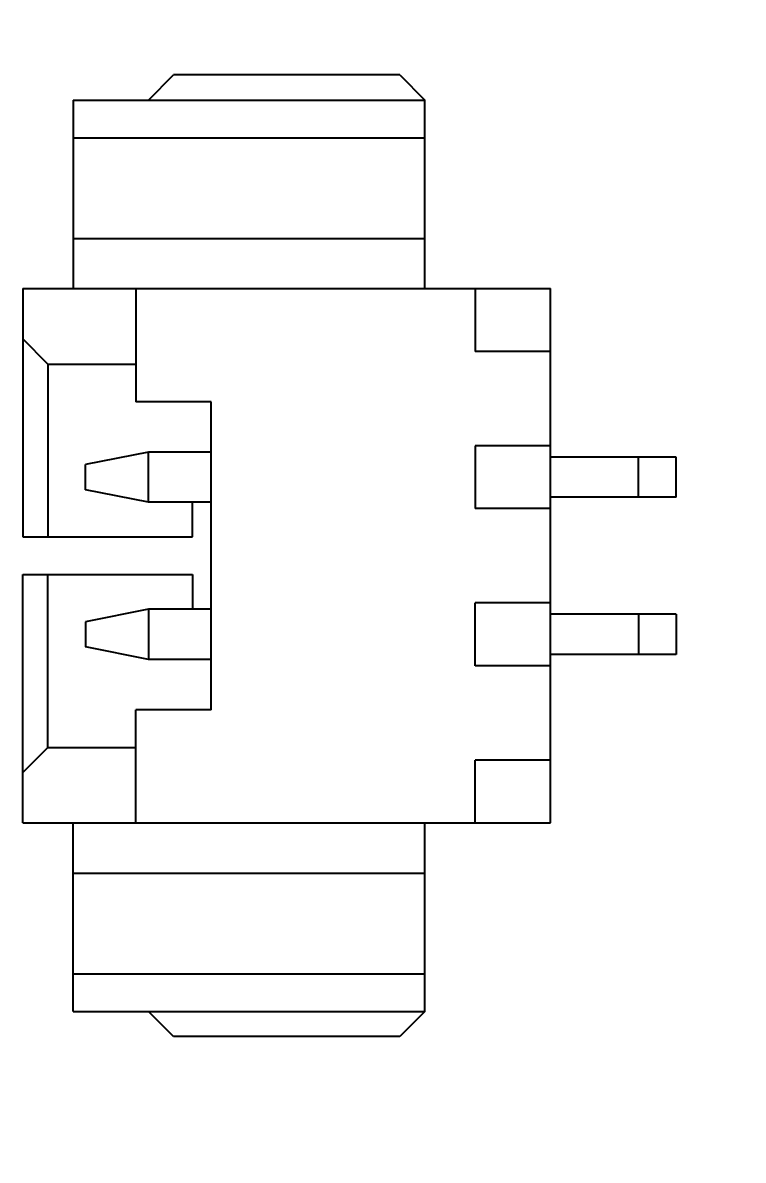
# Model space of a CAD drawing. Header units: millimetres. Extents: x 0 to 297, y 0 to 210.
# Drawn here: x 228.36 to 234.1, y 129.44 to 138.49 of the extents above; entities that cross this region are included whole.
import ezdxf

# ---------------------------------------------------------------- set-up
doc = ezdxf.new("R2010")
doc.units = ezdxf.units.MM
doc.header["$PDMODE"] = 3
doc.header["$PDSIZE"] = 8
doc.linetypes.add('solid', pattern=[0])
doc.layers.get('0').update_dxf_attribs({"linetype": 'CONTINUOUS'})
doc.layers.get('Defpoints').update_dxf_attribs({"linetype": 'CONTINUOUS'})
doc.layers.add('100', color=1, linetype='solid')
doc.styles.get("Standard").update_dxf_attribs({"font": 'txt', "width": 0.8})
doc.dimstyles.new('X0_5', dxfattribs={"dimscale": 0.5, "dimtxt": 2, "dimasz": 2, "dimexe": 1, "dimexo": 1, "dimgap": 0.5, "dimtad": 1, "dimtoh": 1, "dimzin": 0, "dimdsep": 46, "dimtxsty": 'STANDARD', "dimcen": 0, "dimclrd": 256, "dimclrt": 256, "dimadec": 0, "dimazin": 0, "dimtp": 0.1, "dimtm": 0.1, "dimtfac": 1, "dimtofl": 0, "dimtmove": 0, "dimatfit": 3, "dimfxl": 1, "dimtolj": 1, "dimtzin": 0, "dimarcsym": 0})

# ---------------------------------------------------------------- blocks, each defined once
blk = doc.blocks.new('*D11')
at = {"layer": '100', "color": 0, "lineweight": -2}
for p, q in [((231.8555, 141.871), (241.8371, 141.871)), ((231.8637, 81.871), (241.8371, 81.871))]:
    blk.add_line(p, q, dxfattribs=at)
at = {"layer": '100', "lineweight": -2}
blk.add_line((241.3371, 140.371), (241.3371, 83.371), dxfattribs=at)
at = {"layer": '100'}
for points in [[(241.5871, 140.371), (241.0871, 140.371), (241.3371, 141.871)], [(241.0871, 83.371), (241.5871, 83.371), (241.3371, 81.871)]]:
    blk.add_solid(points, dxfattribs=at)
at = {"layer": 'Defpoints', "color": 0}
for p in [(231.3555, 141.871), (231.3637, 81.871), (241.3371, 81.871)]:
    blk.add_point(p, dxfattribs=at)
at = {"layer": '100', "insert": (240.3371, 111.871), "char_height": 1.5, "attachment_point": 5, "rotation": 90}
blk.add_mtext('\\A1;60.00', dxfattribs=at)

msp = doc.modelspace()

# ---------------------------------------------------------------- linework, layer by layer
at = {"color": 7, "linetype": 'Continuous'}
for p, q in [((229.3642, 137.8711), (229.5642, 138.0711)), ((231.3642, 138.0711), (229.5642, 138.0711)), ((231.3642, 138.0711), (231.5642, 137.8711)), ((228.7642, 137.8711), (228.7642, 136.3711)), ((228.7642, 137.8711), (231.5642, 137.8711)), ((231.5642, 136.3711), (231.5642, 137.8711)), ((228.7642, 137.5711), (231.5642, 137.5711)), ((228.7642, 136.7711), (231.5642, 136.7711)), ((228.3642, 136.3711), (228.3642, 134.3961)), ((228.3642, 136.3711), (232.5642, 136.3711)), ((229.2642, 136.3711), (229.2642, 135.4711)), ((231.9642, 136.3711), (231.9642, 135.8711)), ((232.5642, 132.1211), (232.5642, 136.3711)), ((228.5642, 135.7711), (228.3642, 135.9711)), ((232.5642, 135.8711), (231.9642, 135.8711)), ((228.5642, 135.7711), (228.5642, 134.3961)), ((228.5642, 135.7711), (229.2642, 135.7711)), ((229.8642, 135.4711), (229.2642, 135.4711)), ((229.8642, 133.0211), (229.8642, 135.4711)), ((231.9642, 135.1211), (231.9642, 134.6211)), ((232.5642, 135.1211), (231.9642, 135.1211)), ((229.3642, 135.0711), (228.8642, 134.9711)), ((229.3642, 134.6711), (229.3642, 135.0711)), ((229.8642, 135.0711), (229.3642, 135.0711)), ((233.5642, 135.0311), (232.5642, 135.0311)), ((233.2642, 134.7111), (233.2642, 135.0311)), ((233.5642, 134.7111), (233.5642, 135.0311)), ((228.8642, 134.7711), (228.8642, 134.9711)), ((229.3642, 134.6711), (228.8642, 134.7711)), ((229.8642, 134.6711), (229.3642, 134.6711)), ((229.7142, 134.3961), (229.7142, 134.6711)), ((233.5642, 134.7111), (232.5642, 134.7111)), ((232.5642, 134.6211), (231.9642, 134.6211)), ((228.3642, 134.3961), (229.7142, 134.3961)), ((228.3642, 132.1211), (228.3642, 134.0961)), ((228.3642, 134.0961), (229.7142, 134.0961)), ((228.5642, 132.7211), (228.5642, 134.0961)), ((229.7142, 134.0961), (229.7142, 133.8211)), ((231.9642, 133.3711), (231.9642, 133.8711)), ((232.5642, 133.8711), (231.9642, 133.8711)), ((229.3642, 133.8211), (228.8642, 133.7211)), ((229.3642, 133.8211), (229.3642, 133.4211)), ((229.8642, 133.8211), (229.3642, 133.8211)), ((233.5642, 133.7811), (232.5642, 133.7811)), ((233.2642, 133.7811), (233.2642, 133.4611)), ((233.5642, 133.7811), (233.5642, 133.4611)), ((228.8642, 133.7211), (228.8642, 133.5211)), ((229.3642, 133.4211), (228.8642, 133.5211)), ((229.8642, 133.4211), (229.3642, 133.4211)), ((233.5642, 133.4611), (232.5642, 133.4611)), ((232.5642, 133.3711), (231.9642, 133.3711)), ((229.2642, 132.1211), (229.2642, 133.0211)), ((229.8642, 133.0211), (229.2642, 133.0211)), ((228.3642, 132.5211), (228.5642, 132.7211)), ((228.5642, 132.7211), (229.2642, 132.7211)), ((231.9642, 132.1211), (231.9642, 132.6211)), ((232.5642, 132.6211), (231.9642, 132.6211)), ((228.3642, 132.1211), (232.5642, 132.1211)), ((228.7642, 130.6211), (228.7642, 132.1211)), ((231.5642, 130.6211), (231.5642, 132.1211)), ((228.7642, 131.7211), (231.5642, 131.7211)), ((228.7642, 130.9211), (231.5642, 130.9211)), ((228.7642, 130.6211), (231.5642, 130.6211)), ((229.5642, 130.4211), (229.3642, 130.6211)), ((231.5642, 130.6211), (231.3642, 130.4211)), ((231.3642, 130.4211), (229.5642, 130.4211))]:
    msp.add_line(p, q, dxfattribs=at)

# ---------------------------------------------------------------- dimensions: what is measured, and where the dimension line sits
at = {"layer": '100'}
dim = msp.add_linear_dim(base=(241.3371, 81.871), p1=(231.3555, 141.871), p2=(231.3637, 81.871), angle=90, dimstyle='X0_5', override={"dimtxt": 3, "dimasz": 3, "dimpost": '<>', "dimtvp": 0.1}, dxfattribs=at)
dim.commit()
dim.dimension.update_dxf_attribs({"geometry": '*D11', "text_midpoint": (241.3371, 111.871), "dimtype": 160})

doc.saveas('drawing.dxf')
